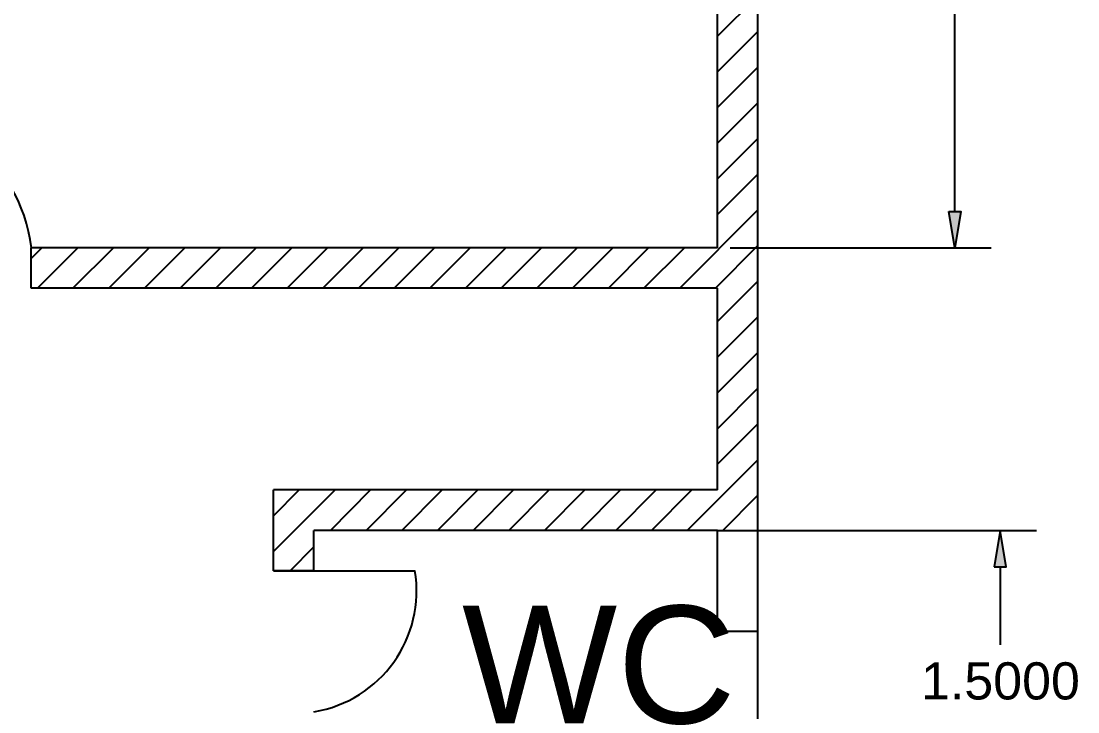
# Model space of a CAD drawing. Header units: millimetres. Extents: x 43 to 258, y 87 to 343.
# Drawn here: x 194.9 to 256.2, y 239.7 to 279.8 of the extents above; entities that cross this region are included whole.
import ezdxf

# ---------------------------------------------------------------- set-up
doc = ezdxf.new("R2010")
doc.units = ezdxf.units.MM
doc.header["$MEASUREMENT"] = 0
doc.layers.get('0').update_dxf_attribs({"linetype": 'CONTINUOUS'})
doc.styles.add('Arial$001H0', font='')
doc.styles.get('Arial$001H0').set_extended_font_data('Arial')

msp = doc.modelspace()

# ---------------------------------------------------------------- hatches: boundary and pattern name
at = {"true_color": 0x000006}
for points in [[(248.673, 268.764), (249.372, 268.764), (249.022, 266.658)], [(251.308, 248.147), (252.007, 248.147), (251.658, 250.253)]]:
    msp.add_hatch(color=0, dxfattribs=at).paths.add_polyline_path(points)

# ---------------------------------------------------------------- linework, layer by layer
at = {"color": 0, "linetype": 'Continuous', "lineweight": 25, "true_color": 0x000007}
for p, q in [((237.603, 87.461), (237.603, 315.849)), ((235.264, 266.658), (235.264, 313.499)), ((235.264, 278.934), (237.603, 281.284)), ((235.264, 276.871), (237.603, 279.209)), ((235.264, 274.796), (237.603, 277.135)), ((235.264, 272.722), (237.603, 275.071)), ((235.264, 270.658), (237.603, 272.997)), ((235.264, 268.584), (237.603, 270.933)), ((233.063, 264.308), (237.603, 268.859)), ((235.137, 264.308), (237.603, 266.785)), ((195.439, 266.033), (196.063, 266.658)), ((195.439, 264.308), (195.439, 266.658)), ((235.264, 266.658), (195.439, 266.658)), ((195.799, 264.308), (198.138, 266.658)), ((197.862, 264.308), (200.212, 266.658)), ((199.937, 264.308), (202.276, 266.658)), ((202.011, 264.308), (204.35, 266.658)), ((204.075, 264.308), (206.424, 266.658)), ((206.149, 264.308), (208.488, 266.658)), ((208.213, 264.308), (210.562, 266.658)), ((210.287, 264.308), (212.626, 266.658)), ((212.362, 264.308), (214.701, 266.658)), ((214.425, 264.308), (216.775, 266.658)), ((216.5, 264.308), (218.839, 266.658)), ((218.574, 264.308), (220.913, 266.658)), ((220.638, 264.308), (222.987, 266.658)), ((222.712, 264.308), (225.051, 266.658)), ((224.776, 264.308), (227.125, 266.658)), ((226.85, 264.308), (229.189, 266.658)), ((228.925, 264.308), (231.263, 266.658)), ((230.988, 264.308), (233.338, 266.658)), ((235.264, 264.308), (195.439, 264.308)), ((235.264, 262.371), (237.603, 264.721)), ((235.264, 252.603), (235.264, 264.308)), ((235.264, 260.308), (237.603, 262.647)), ((235.264, 258.233), (237.603, 260.572)), ((235.264, 256.159), (237.603, 258.508)), ((235.264, 254.095), (237.603, 256.434)), ((233.497, 250.253), (237.603, 254.36)), ((209.494, 251.1), (210.996, 252.603)), ((209.494, 249.026), (213.071, 252.603)), ((209.494, 247.915), (209.494, 252.603)), ((235.264, 252.603), (209.494, 252.603)), ((212.796, 250.253), (215.134, 252.603)), ((214.87, 250.253), (217.209, 252.603)), ((216.934, 250.253), (219.283, 252.603)), ((219.008, 250.253), (221.347, 252.603)), ((221.082, 250.253), (223.421, 252.603)), ((223.146, 250.253), (225.496, 252.603)), ((225.22, 250.253), (227.559, 252.603)), ((227.295, 250.253), (229.634, 252.603)), ((229.358, 250.253), (231.708, 252.603)), ((231.433, 250.253), (233.772, 252.603)), ((235.571, 250.253), (237.603, 252.296)), ((211.843, 247.915), (211.843, 250.253)), ((235.264, 250.253), (211.843, 250.253)), ((235.264, 244.401), (235.264, 250.253)), ((235.264, 250.253), (237.603, 250.253)), ((210.457, 247.915), (211.843, 249.301)), ((211.843, 247.915), (209.494, 247.915)), ((209.494, 247.915), (217.696, 247.915)), ((235.264, 244.401), (237.603, 244.401))]:
    msp.add_line(p, q, dxfattribs=at)
at = {"color": 0, "linetype": 'Continuous', "lineweight": 25, "true_color": 0x000006}
for p, q in [((249.022, 268.764), (249.022, 287.951)), ((235.994, 266.658), (251.128, 266.658)), ((237.169, 250.253), (253.764, 250.253)), ((251.658, 248.147), (251.658, 243.607))]:
    msp.add_line(p, q, dxfattribs=at)
at = {"color": 0, "linetype": 'Continuous', "lineweight": -2, "true_color": 0x000006}
for points in [[(248.673, 268.764), (249.372, 268.764), (249.022, 266.658)], [(251.308, 248.147), (252.007, 248.147), (251.658, 250.253)]]:
    msp.add_lwpolyline(points, close=True, dxfattribs=at)
at = {"color": 0, "linetype": 'Continuous', "lineweight": 25, "true_color": 0x000007}
for points in [[(195.451, 266.66), (194.804, 271.836), (190.083, 275.508), (184.906, 274.861)], [(211.846, 239.725), (215.729, 240.372), (218.352, 244.045), (217.704, 247.928)]]:
    msp.add_open_spline(points, degree=3, dxfattribs=at)

# ---------------------------------------------------------------- texts
at = {"color": 0, "true_color": 0xcd6928, "style": 'Arial$001H0'}
msp.add_text('WC', height=6.8245, dxfattribs=at).set_placement((220.437, 239.056))
at = {"color": 0, "true_color": 0x000006, "style": 'Arial$001H0'}
msp.add_text('1.5000', height=2.1576, dxfattribs=at).set_placement((247.064, 240.443))

doc.saveas('drawing.dxf')
